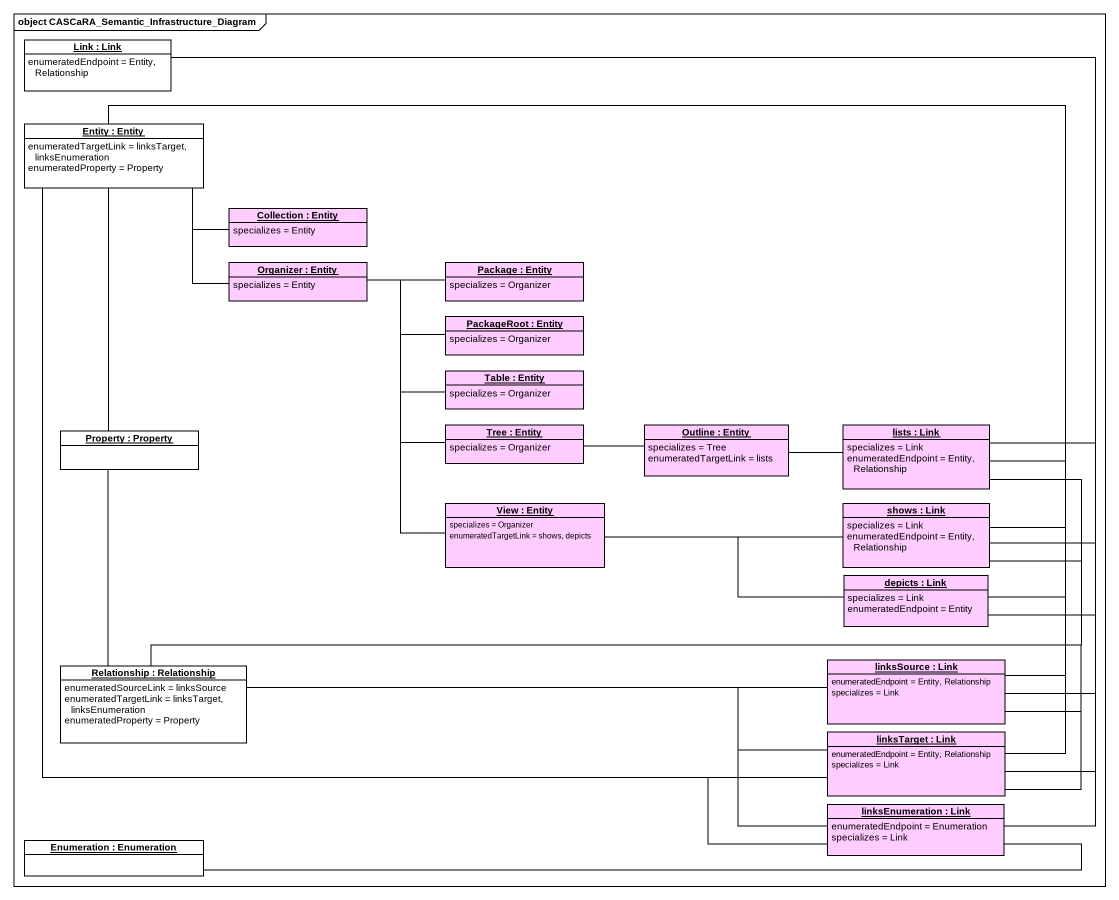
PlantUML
@startuml
mainframe object CASCaRA_Semantic_Infrastructure_Diagram
hide circle
hide empty members
object "Link : Link" as Link #FFFFFF {
  enumeratedEndpoint = Entity, Relationship
}
object "Entity : Entity" as Entity_ #FFFFFF {
  enumeratedTargetLink = linksTarget, linksEnumeration
  enumeratedProperty = Property
}
object "Collection : Entity" as Collection #FFCCFF {
  specializes = Entity
}
object "Organizer : Entity" as Organizer #FFCCFF {
  specializes = Entity
}
object "Package : Entity" as Package_ #FFCCFF {
  specializes = Organizer
}
object "PackageRoot : Entity" as PackageRoot #FFCCFF {
  specializes = Organizer
}
object "Table : Entity" as Table #FFCCFF {
  specializes = Organizer
}
object "Tree : Entity" as Tree #FFCCFF {
  specializes = Organizer
}
object "Outline : Entity" as Outline #FFCCFF {
  specializes = Tree
  enumeratedTargetLink = lists
}
object "lists : Link" as lists #FFCCFF {
  specializes = Link
  enumeratedEndpoint = Entity, Relationship
}
object "Property : Property" as Property #FFFFFF
object "View : Entity" as View #FFCCFF {
  specializes = Organizer
  enumeratedTargetLink = shows, depicts
}
object "shows : Link" as shows #FFCCFF {
  specializes = Link
  enumeratedEndpoint = Entity, Relationship
}
object "depicts : Link" as depicts #FFCCFF {
  specializes = Link
  enumeratedEndpoint = Entity
}
object "linksSource : Link" as linksSource #FFCCFF {
  enumeratedEndpoint = Entity, Relationship
  specializes = Link
}
object "Relationship : Relationship" as Relationship #FFFFFF {
  enumeratedSourceLink = linksSource
  enumeratedTargetLink = linksTarget, linksEnumeration
  enumeratedProperty = Property
}
object "linksTarget : Link" as linksTarget #FFCCFF {
  enumeratedEndpoint = Entity, Relationship
  specializes = Link
}
object "linksEnumeration : Link" as linksEnumeration #FFCCFF {
  enumeratedEndpoint = Enumeration
  specializes = Link
}
object "Enumeration : Enumeration" as Enumeration #FFFFFF
Entity_ -- Property
Entity_ -- linksTarget
Entity_ -- linksEnumeration
Collection -left- Entity_
Organizer -up- Entity_
Package_ -left- Organizer
PackageRoot -left- Organizer
Table -left- Organizer
Tree -up- Organizer
Outline -left- Tree
Outline -right- lists
lists -left- Link
lists -left- Entity_
lists -left- Relationship
View -up- Organizer
View -right- shows
View -right- depicts
shows -left- Link
shows -left- Entity_
shows -left- Relationship
depicts -up- Link
depicts -left- Entity_
linksSource -up- Link
linksSource -up- Entity_
linksSource -left- Relationship
Relationship -up- Property
Relationship -right- linksSource
Relationship -right- linksTarget
Relationship -right- linksEnumeration
linksTarget -up- Link
linksTarget -up- Entity_
linksTarget -left- Relationship
linksEnumeration -up- Link
linksEnumeration -left- Enumeration
@enduml
